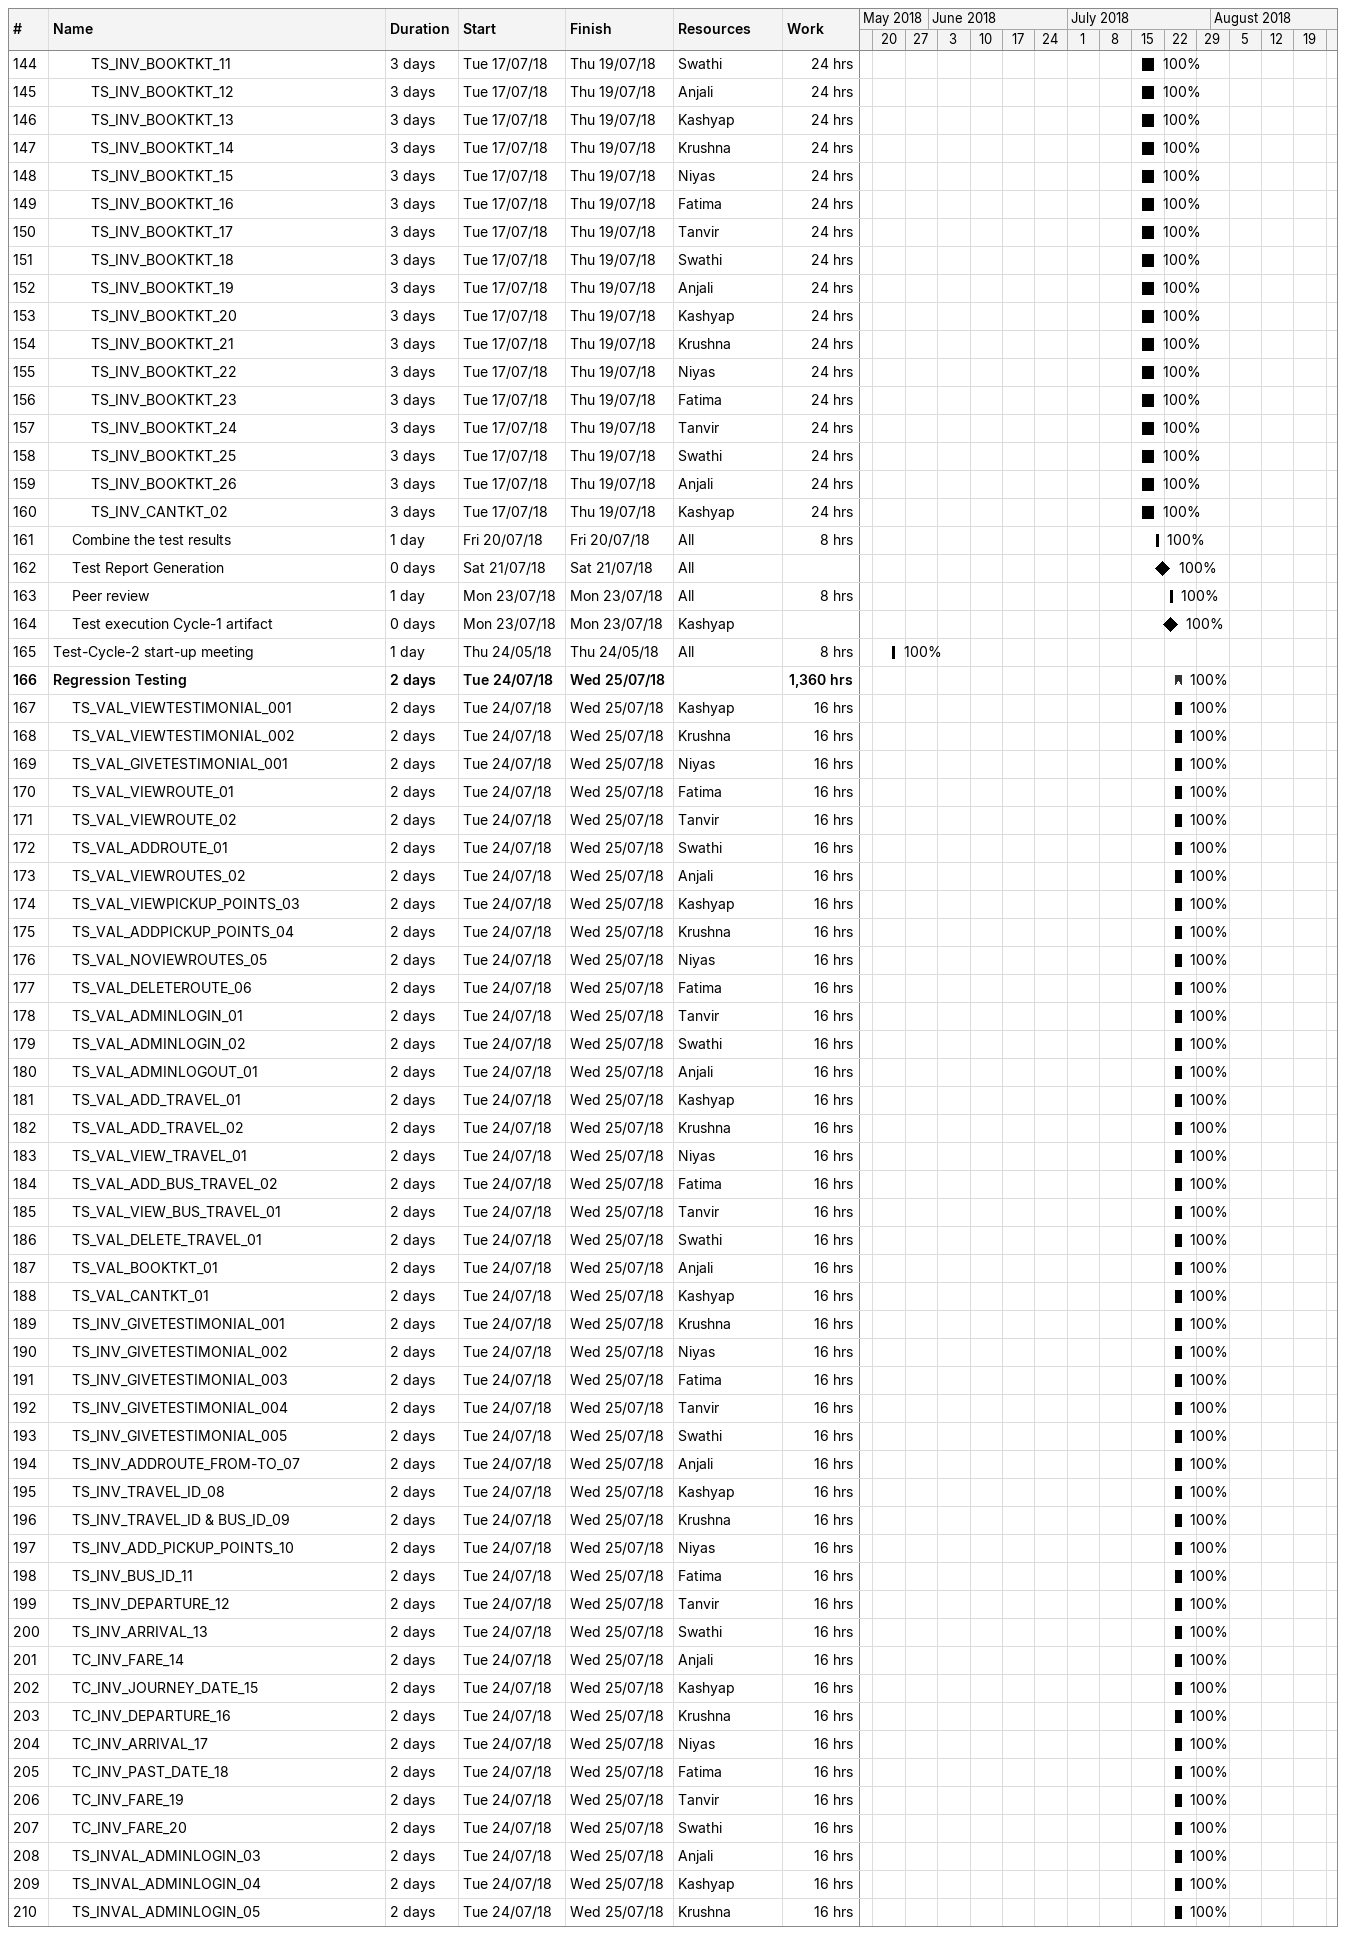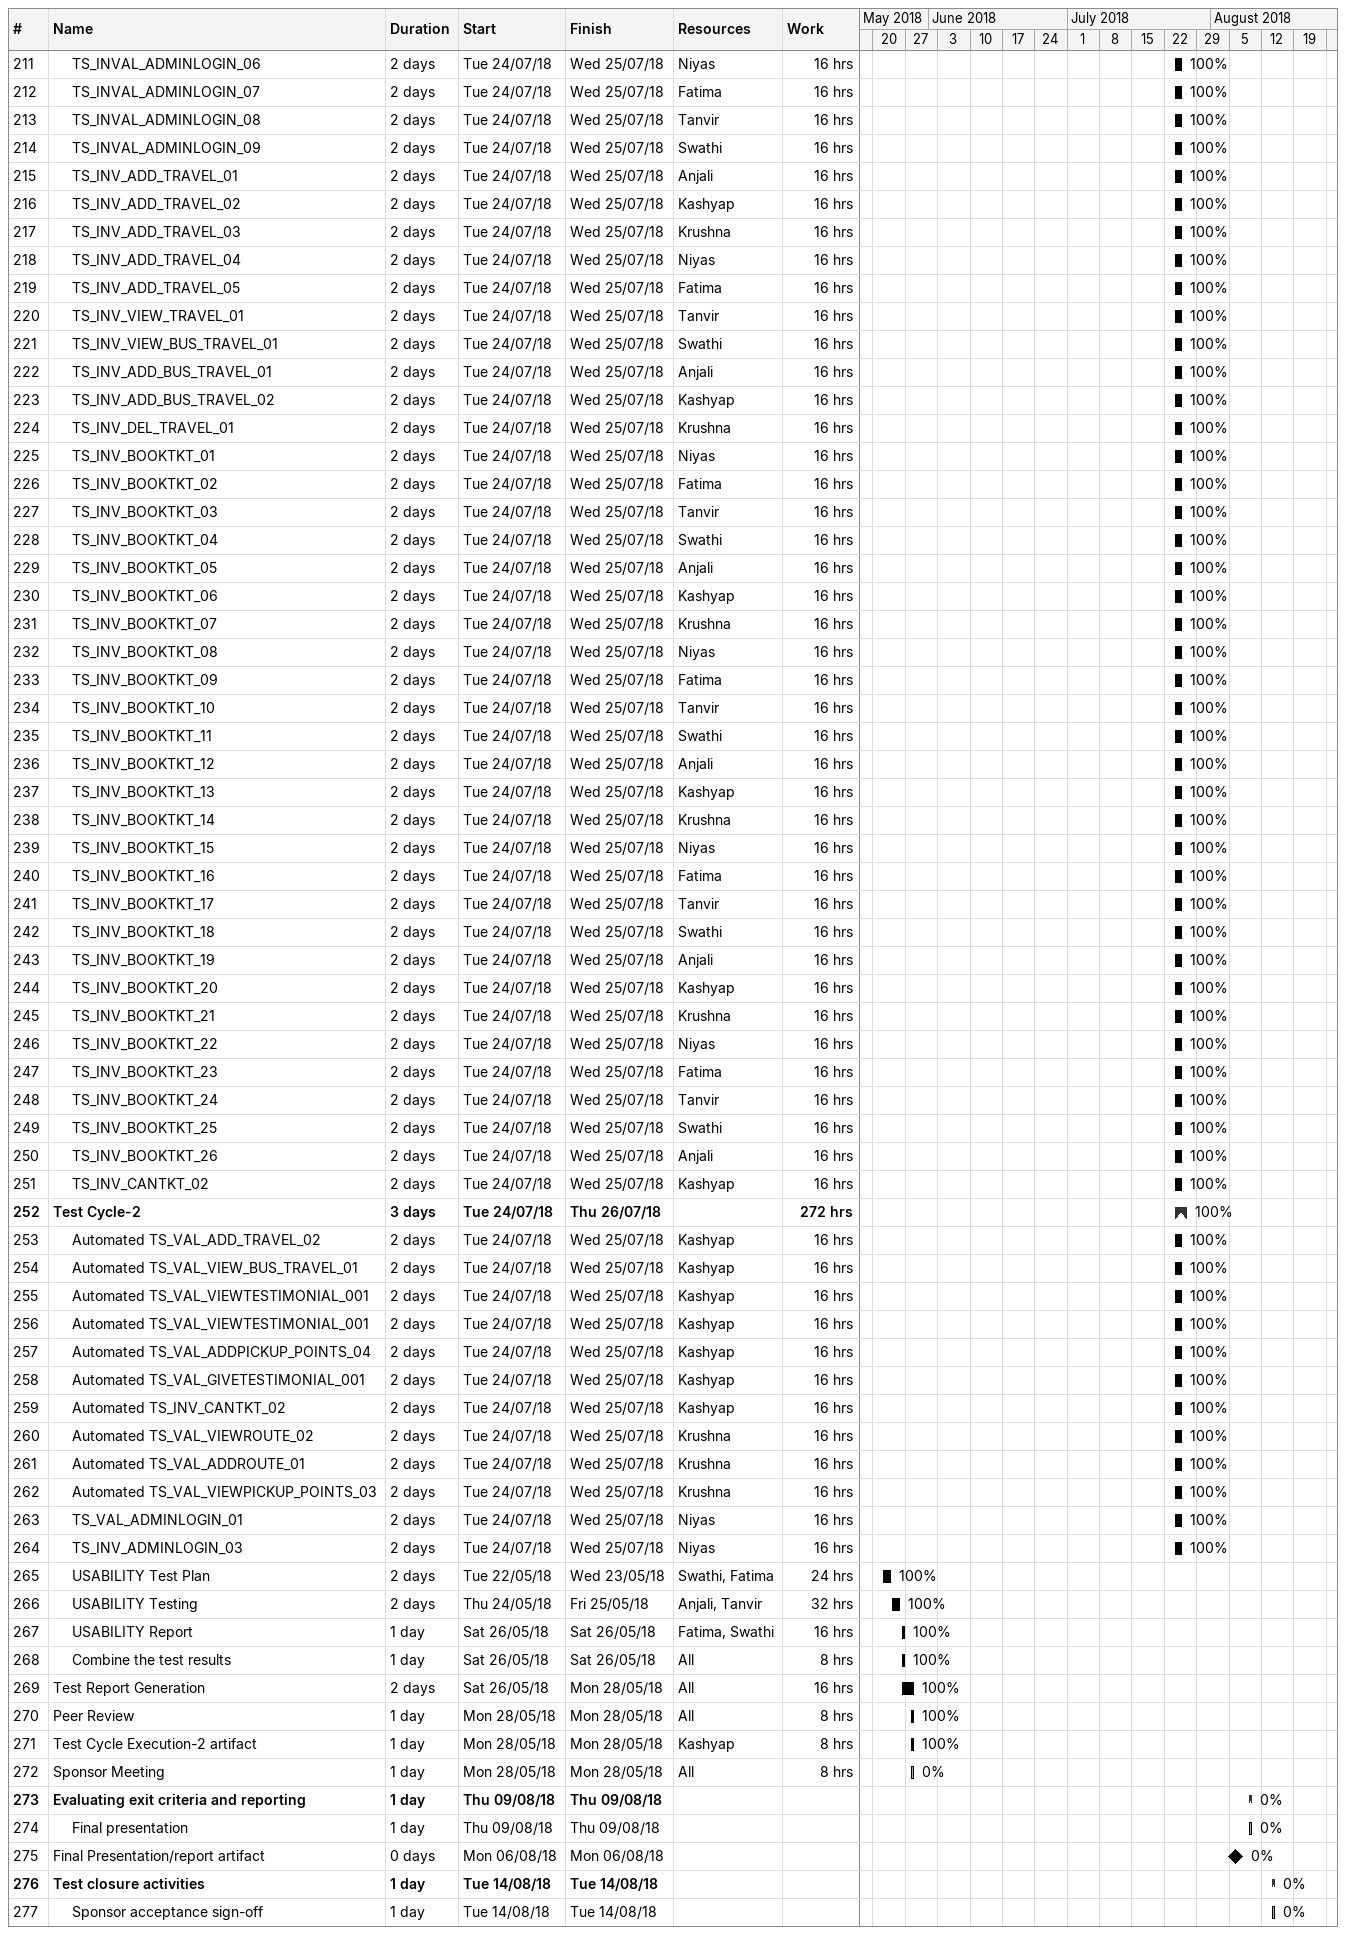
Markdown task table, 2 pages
| ID | Level | Task | Duration | Start | Finish | Resources | % complete | Work (h) |
|---|---|---|---|---|---|---|---|---|
| 144 | 3 | TS_INV_BOOKTKT_11 | 3d | 2018-07-17 | 2018-07-19 | Swathi | 100 | 24 |
| 145 | 3 | TS_INV_BOOKTKT_12 | 3d | 2018-07-17 | 2018-07-19 | Anjali | 100 | 24 |
| 146 | 3 | TS_INV_BOOKTKT_13 | 3d | 2018-07-17 | 2018-07-19 | Kashyap | 100 | 24 |
| 147 | 3 | TS_INV_BOOKTKT_14 | 3d | 2018-07-17 | 2018-07-19 | Krushna | 100 | 24 |
| 148 | 3 | TS_INV_BOOKTKT_15 | 3d | 2018-07-17 | 2018-07-19 | Niyas | 100 | 24 |
| 149 | 3 | TS_INV_BOOKTKT_16 | 3d | 2018-07-17 | 2018-07-19 | Fatima | 100 | 24 |
| 150 | 3 | TS_INV_BOOKTKT_17 | 3d | 2018-07-17 | 2018-07-19 | Tanvir | 100 | 24 |
| 151 | 3 | TS_INV_BOOKTKT_18 | 3d | 2018-07-17 | 2018-07-19 | Swathi | 100 | 24 |
| 152 | 3 | TS_INV_BOOKTKT_19 | 3d | 2018-07-17 | 2018-07-19 | Anjali | 100 | 24 |
| 153 | 3 | TS_INV_BOOKTKT_20 | 3d | 2018-07-17 | 2018-07-19 | Kashyap | 100 | 24 |
| 154 | 3 | TS_INV_BOOKTKT_21 | 3d | 2018-07-17 | 2018-07-19 | Krushna | 100 | 24 |
| 155 | 3 | TS_INV_BOOKTKT_22 | 3d | 2018-07-17 | 2018-07-19 | Niyas | 100 | 24 |
| 156 | 3 | TS_INV_BOOKTKT_23 | 3d | 2018-07-17 | 2018-07-19 | Fatima | 100 | 24 |
| 157 | 3 | TS_INV_BOOKTKT_24 | 3d | 2018-07-17 | 2018-07-19 | Tanvir | 100 | 24 |
| 158 | 3 | TS_INV_BOOKTKT_25 | 3d | 2018-07-17 | 2018-07-19 | Swathi | 100 | 24 |
| 159 | 3 | TS_INV_BOOKTKT_26 | 3d | 2018-07-17 | 2018-07-19 | Anjali | 100 | 24 |
| 160 | 3 | TS_INV_CANTKT_02 | 3d | 2018-07-17 | 2018-07-19 | Kashyap | 100 | 24 |
| 161 | 2 | Combine the test results | 1d | 2018-07-20 | 2018-07-20 | All | 100 | 8 |
| 162 | 2 | Test Report Generation | 0d | 2018-07-21 | 2018-07-21 | All | 100 |  |
| 163 | 2 | Peer review | 1d | 2018-07-23 | 2018-07-23 | All | 100 | 8 |
| 164 | 2 | Test execution Cycle-1 artifact | 0d | 2018-07-23 | 2018-07-23 | Kashyap | 100 |  |
| 165 | 1 | Test-Cycle-2 start-up meeting | 1d | 2018-05-24 | 2018-05-24 | All | 100 | 8 |
| 166 | 1 | **Regression Testing** | 2d | 2018-07-24 | 2018-07-25 |  | 100 | 1360 |
| 167 | 2 | TS_VAL_VIEWTESTIMONIAL_001 | 2d | 2018-07-24 | 2018-07-25 | Kashyap | 100 | 16 |
| 168 | 2 | TS_VAL_VIEWTESTIMONIAL_002 | 2d | 2018-07-24 | 2018-07-25 | Krushna | 100 | 16 |
| 169 | 2 | TS_VAL_GIVETESTIMONIAL_001 | 2d | 2018-07-24 | 2018-07-25 | Niyas | 100 | 16 |
| 170 | 2 | TS_VAL_VIEWROUTE_01 | 2d | 2018-07-24 | 2018-07-25 | Fatima | 100 | 16 |
| 171 | 2 | TS_VAL_VIEWROUTE_02 | 2d | 2018-07-24 | 2018-07-25 | Tanvir | 100 | 16 |
| 172 | 2 | TS_VAL_ADDROUTE_01 | 2d | 2018-07-24 | 2018-07-25 | Swathi | 100 | 16 |
| 173 | 2 | TS_VAL_VIEWROUTES_02 | 2d | 2018-07-24 | 2018-07-25 | Anjali | 100 | 16 |
| 174 | 2 | TS_VAL_VIEWPICKUP_POINTS_03 | 2d | 2018-07-24 | 2018-07-25 | Kashyap | 100 | 16 |
| 175 | 2 | TS_VAL_ADDPICKUP_POINTS_04 | 2d | 2018-07-24 | 2018-07-25 | Krushna | 100 | 16 |
| 176 | 2 | TS_VAL_NOVIEWROUTES_05 | 2d | 2018-07-24 | 2018-07-25 | Niyas | 100 | 16 |
| 177 | 2 | TS_VAL_DELETEROUTE_06 | 2d | 2018-07-24 | 2018-07-25 | Fatima | 100 | 16 |
| 178 | 2 | TS_VAL_ADMINLOGIN_01 | 2d | 2018-07-24 | 2018-07-25 | Tanvir | 100 | 16 |
| 179 | 2 | TS_VAL_ADMINLOGIN_02 | 2d | 2018-07-24 | 2018-07-25 | Swathi | 100 | 16 |
| 180 | 2 | TS_VAL_ADMINLOGOUT_01 | 2d | 2018-07-24 | 2018-07-25 | Anjali | 100 | 16 |
| 181 | 2 | TS_VAL_ADD_TRAVEL_01 | 2d | 2018-07-24 | 2018-07-25 | Kashyap | 100 | 16 |
| 182 | 2 | TS_VAL_ADD_TRAVEL_02 | 2d | 2018-07-24 | 2018-07-25 | Krushna | 100 | 16 |
| 183 | 2 | TS_VAL_VIEW_TRAVEL_01 | 2d | 2018-07-24 | 2018-07-25 | Niyas | 100 | 16 |
| 184 | 2 | TS_VAL_ADD_BUS_TRAVEL_02 | 2d | 2018-07-24 | 2018-07-25 | Fatima | 100 | 16 |
| 185 | 2 | TS_VAL_VIEW_BUS_TRAVEL_01 | 2d | 2018-07-24 | 2018-07-25 | Tanvir | 100 | 16 |
| 186 | 2 | TS_VAL_DELETE_TRAVEL_01 | 2d | 2018-07-24 | 2018-07-25 | Swathi | 100 | 16 |
| 187 | 2 | TS_VAL_BOOKTKT_01 | 2d | 2018-07-24 | 2018-07-25 | Anjali | 100 | 16 |
| 188 | 2 | TS_VAL_CANTKT_01 | 2d | 2018-07-24 | 2018-07-25 | Kashyap | 100 | 16 |
| 189 | 2 | TS_INV_GIVETESTIMONIAL_001 | 2d | 2018-07-24 | 2018-07-25 | Krushna | 100 | 16 |
| 190 | 2 | TS_INV_GIVETESTIMONIAL_002 | 2d | 2018-07-24 | 2018-07-25 | Niyas | 100 | 16 |
| 191 | 2 | TS_INV_GIVETESTIMONIAL_003 | 2d | 2018-07-24 | 2018-07-25 | Fatima | 100 | 16 |
| 192 | 2 | TS_INV_GIVETESTIMONIAL_004 | 2d | 2018-07-24 | 2018-07-25 | Tanvir | 100 | 16 |
| 193 | 2 | TS_INV_GIVETESTIMONIAL_005 | 2d | 2018-07-24 | 2018-07-25 | Swathi | 100 | 16 |
| 194 | 2 | TS_INV_ADDROUTE_FROM-TO_07 | 2d | 2018-07-24 | 2018-07-25 | Anjali | 100 | 16 |
| 195 | 2 | TS_INV_TRAVEL_ID_08 | 2d | 2018-07-24 | 2018-07-25 | Kashyap | 100 | 16 |
| 196 | 2 | TS_INV_TRAVEL_ID & BUS_ID_09 | 2d | 2018-07-24 | 2018-07-25 | Krushna | 100 | 16 |
| 197 | 2 | TS_INV_ADD_PICKUP_POINTS_10 | 2d | 2018-07-24 | 2018-07-25 | Niyas | 100 | 16 |
| 198 | 2 | TS_INV_BUS_ID_11 | 2d | 2018-07-24 | 2018-07-25 | Fatima | 100 | 16 |
| 199 | 2 | TS_INV_DEPARTURE_12 | 2d | 2018-07-24 | 2018-07-25 | Tanvir | 100 | 16 |
| 200 | 2 | TS_INV_ARRIVAL_13 | 2d | 2018-07-24 | 2018-07-25 | Swathi | 100 | 16 |
| 201 | 2 | TC_INV_FARE_14 | 2d | 2018-07-24 | 2018-07-25 | Anjali | 100 | 16 |
| 202 | 2 | TC_INV_JOURNEY_DATE_15 | 2d | 2018-07-24 | 2018-07-25 | Kashyap | 100 | 16 |
| 203 | 2 | TC_INV_DEPARTURE_16 | 2d | 2018-07-24 | 2018-07-25 | Krushna | 100 | 16 |
| 204 | 2 | TC_INV_ARRIVAL_17 | 2d | 2018-07-24 | 2018-07-25 | Niyas | 100 | 16 |
| 205 | 2 | TC_INV_PAST_DATE_18 | 2d | 2018-07-24 | 2018-07-25 | Fatima | 100 | 16 |
| 206 | 2 | TC_INV_FARE_19 | 2d | 2018-07-24 | 2018-07-25 | Tanvir | 100 | 16 |
| 207 | 2 | TC_INV_FARE_20 | 2d | 2018-07-24 | 2018-07-25 | Swathi | 100 | 16 |
| 208 | 2 | TS_INVAL_ADMINLOGIN_03 | 2d | 2018-07-24 | 2018-07-25 | Anjali | 100 | 16 |
| 209 | 2 | TS_INVAL_ADMINLOGIN_04 | 2d | 2018-07-24 | 2018-07-25 | Kashyap | 100 | 16 |
| 210 | 2 | TS_INVAL_ADMINLOGIN_05 | 2d | 2018-07-24 | 2018-07-25 | Krushna | 100 | 16 |
| 211 | 2 | TS_INVAL_ADMINLOGIN_06 | 2d | 2018-07-24 | 2018-07-25 | Niyas | 100 | 16 |
| 212 | 2 | TS_INVAL_ADMINLOGIN_07 | 2d | 2018-07-24 | 2018-07-25 | Fatima | 100 | 16 |
| 213 | 2 | TS_INVAL_ADMINLOGIN_08 | 2d | 2018-07-24 | 2018-07-25 | Tanvir | 100 | 16 |
| 214 | 2 | TS_INVAL_ADMINLOGIN_09 | 2d | 2018-07-24 | 2018-07-25 | Swathi | 100 | 16 |
| 215 | 2 | TS_INV_ADD_TRAVEL_01 | 2d | 2018-07-24 | 2018-07-25 | Anjali | 100 | 16 |
| 216 | 2 | TS_INV_ADD_TRAVEL_02 | 2d | 2018-07-24 | 2018-07-25 | Kashyap | 100 | 16 |
| 217 | 2 | TS_INV_ADD_TRAVEL_03 | 2d | 2018-07-24 | 2018-07-25 | Krushna | 100 | 16 |
| 218 | 2 | TS_INV_ADD_TRAVEL_04 | 2d | 2018-07-24 | 2018-07-25 | Niyas | 100 | 16 |
| 219 | 2 | TS_INV_ADD_TRAVEL_05 | 2d | 2018-07-24 | 2018-07-25 | Fatima | 100 | 16 |
| 220 | 2 | TS_INV_VIEW_TRAVEL_01 | 2d | 2018-07-24 | 2018-07-25 | Tanvir | 100 | 16 |
| 221 | 2 | TS_INV_VIEW_BUS_TRAVEL_01 | 2d | 2018-07-24 | 2018-07-25 | Swathi | 100 | 16 |
| 222 | 2 | TS_INV_ADD_BUS_TRAVEL_01 | 2d | 2018-07-24 | 2018-07-25 | Anjali | 100 | 16 |
| 223 | 2 | TS_INV_ADD_BUS_TRAVEL_02 | 2d | 2018-07-24 | 2018-07-25 | Kashyap | 100 | 16 |
| 224 | 2 | TS_INV_DEL_TRAVEL_01 | 2d | 2018-07-24 | 2018-07-25 | Krushna | 100 | 16 |
| 225 | 2 | TS_INV_BOOKTKT_01 | 2d | 2018-07-24 | 2018-07-25 | Niyas | 100 | 16 |
| 226 | 2 | TS_INV_BOOKTKT_02 | 2d | 2018-07-24 | 2018-07-25 | Fatima | 100 | 16 |
| 227 | 2 | TS_INV_BOOKTKT_03 | 2d | 2018-07-24 | 2018-07-25 | Tanvir | 100 | 16 |
| 228 | 2 | TS_INV_BOOKTKT_04 | 2d | 2018-07-24 | 2018-07-25 | Swathi | 100 | 16 |
| 229 | 2 | TS_INV_BOOKTKT_05 | 2d | 2018-07-24 | 2018-07-25 | Anjali | 100 | 16 |
| 230 | 2 | TS_INV_BOOKTKT_06 | 2d | 2018-07-24 | 2018-07-25 | Kashyap | 100 | 16 |
| 231 | 2 | TS_INV_BOOKTKT_07 | 2d | 2018-07-24 | 2018-07-25 | Krushna | 100 | 16 |
| 232 | 2 | TS_INV_BOOKTKT_08 | 2d | 2018-07-24 | 2018-07-25 | Niyas | 100 | 16 |
| 233 | 2 | TS_INV_BOOKTKT_09 | 2d | 2018-07-24 | 2018-07-25 | Fatima | 100 | 16 |
| 234 | 2 | TS_INV_BOOKTKT_10 | 2d | 2018-07-24 | 2018-07-25 | Tanvir | 100 | 16 |
| 235 | 2 | TS_INV_BOOKTKT_11 | 2d | 2018-07-24 | 2018-07-25 | Swathi | 100 | 16 |
| 236 | 2 | TS_INV_BOOKTKT_12 | 2d | 2018-07-24 | 2018-07-25 | Anjali | 100 | 16 |
| 237 | 2 | TS_INV_BOOKTKT_13 | 2d | 2018-07-24 | 2018-07-25 | Kashyap | 100 | 16 |
| 238 | 2 | TS_INV_BOOKTKT_14 | 2d | 2018-07-24 | 2018-07-25 | Krushna | 100 | 16 |
| 239 | 2 | TS_INV_BOOKTKT_15 | 2d | 2018-07-24 | 2018-07-25 | Niyas | 100 | 16 |
| 240 | 2 | TS_INV_BOOKTKT_16 | 2d | 2018-07-24 | 2018-07-25 | Fatima | 100 | 16 |
| 241 | 2 | TS_INV_BOOKTKT_17 | 2d | 2018-07-24 | 2018-07-25 | Tanvir | 100 | 16 |
| 242 | 2 | TS_INV_BOOKTKT_18 | 2d | 2018-07-24 | 2018-07-25 | Swathi | 100 | 16 |
| 243 | 2 | TS_INV_BOOKTKT_19 | 2d | 2018-07-24 | 2018-07-25 | Anjali | 100 | 16 |
| 244 | 2 | TS_INV_BOOKTKT_20 | 2d | 2018-07-24 | 2018-07-25 | Kashyap | 100 | 16 |
| 245 | 2 | TS_INV_BOOKTKT_21 | 2d | 2018-07-24 | 2018-07-25 | Krushna | 100 | 16 |
| 246 | 2 | TS_INV_BOOKTKT_22 | 2d | 2018-07-24 | 2018-07-25 | Niyas | 100 | 16 |
| 247 | 2 | TS_INV_BOOKTKT_23 | 2d | 2018-07-24 | 2018-07-25 | Fatima | 100 | 16 |
| 248 | 2 | TS_INV_BOOKTKT_24 | 2d | 2018-07-24 | 2018-07-25 | Tanvir | 100 | 16 |
| 249 | 2 | TS_INV_BOOKTKT_25 | 2d | 2018-07-24 | 2018-07-25 | Swathi | 100 | 16 |
| 250 | 2 | TS_INV_BOOKTKT_26 | 2d | 2018-07-24 | 2018-07-25 | Anjali | 100 | 16 |
| 251 | 2 | TS_INV_CANTKT_02 | 2d | 2018-07-24 | 2018-07-25 | Kashyap | 100 | 16 |
| 252 | 1 | **Test Cycle-2** | 3d | 2018-07-24 | 2018-07-26 |  | 100 | 272 |
| 253 | 2 | Automated TS_VAL_ADD_TRAVEL_02 | 2d | 2018-07-24 | 2018-07-25 | Kashyap | 100 | 16 |
| 254 | 2 | Automated TS_VAL_VIEW_BUS_TRAVEL_01 | 2d | 2018-07-24 | 2018-07-25 | Kashyap | 100 | 16 |
| 255 | 2 | Automated TS_VAL_VIEWTESTIMONIAL_001 | 2d | 2018-07-24 | 2018-07-25 | Kashyap | 100 | 16 |
| 256 | 2 | Automated TS_VAL_VIEWTESTIMONIAL_001 | 2d | 2018-07-24 | 2018-07-25 | Kashyap | 100 | 16 |
| 257 | 2 | Automated TS_VAL_ADDPICKUP_POINTS_04 | 2d | 2018-07-24 | 2018-07-25 | Kashyap | 100 | 16 |
| 258 | 2 | Automated TS_VAL_GIVETESTIMONIAL_001 | 2d | 2018-07-24 | 2018-07-25 | Kashyap | 100 | 16 |
| 259 | 2 | Automated TS_INV_CANTKT_02 | 2d | 2018-07-24 | 2018-07-25 | Kashyap | 100 | 16 |
| 260 | 2 | Automated TS_VAL_VIEWROUTE_02 | 2d | 2018-07-24 | 2018-07-25 | Krushna | 100 | 16 |
| 261 | 2 | Automated TS_VAL_ADDROUTE_01 | 2d | 2018-07-24 | 2018-07-25 | Krushna | 100 | 16 |
| 262 | 2 | Automated TS_VAL_VIEWPICKUP_POINTS_03 | 2d | 2018-07-24 | 2018-07-25 | Krushna | 100 | 16 |
| 263 | 2 | TS_VAL_ADMINLOGIN_01 | 2d | 2018-07-24 | 2018-07-25 | Niyas | 100 | 16 |
| 264 | 2 | TS_INV_ADMINLOGIN_03 | 2d | 2018-07-24 | 2018-07-25 | Niyas | 100 | 16 |
| 265 | 2 | USABILITY Test Plan | 2d | 2018-05-22 | 2018-05-23 | Swathi, Fatima | 100 | 24 |
| 266 | 2 | USABILITY Testing | 2d | 2018-05-24 | 2018-05-25 | Anjali, Tanvir | 100 | 32 |
| 267 | 2 | USABILITY Report | 1d | 2018-05-26 | 2018-05-26 | Fatima, Swathi | 100 | 16 |
| 268 | 2 | Combine the test results | 1d | 2018-05-26 | 2018-05-26 | All | 100 | 8 |
| 269 | 1 | Test Report Generation | 2d | 2018-05-26 | 2018-05-28 | All | 100 | 16 |
| 270 | 1 | Peer Review | 1d | 2018-05-28 | 2018-05-28 | All | 100 | 8 |
| 271 | 1 | Test Cycle Execution-2 artifact | 1d | 2018-05-28 | 2018-05-28 | Kashyap | 100 | 8 |
| 272 | 1 | Sponsor Meeting | 1d | 2018-05-28 | 2018-05-28 | All | 0 | 8 |
| 273 | 1 | **Evaluating exit criteria and reporting** | 1d | 2018-08-09 | 2018-08-09 |  | 0 |  |
| 274 | 2 | Final presentation | 1d | 2018-08-09 | 2018-08-09 |  | 0 |  |
| 275 | 1 | Final Presentation/report artifact | 0d | 2018-08-06 | 2018-08-06 |  | 0 |  |
| 276 | 1 | **Test closure activities** | 1d | 2018-08-14 | 2018-08-14 |  | 0 |  |
| 277 | 2 | Sponsor acceptance sign-off | 1d | 2018-08-14 | 2018-08-14 |  | 0 |  |
